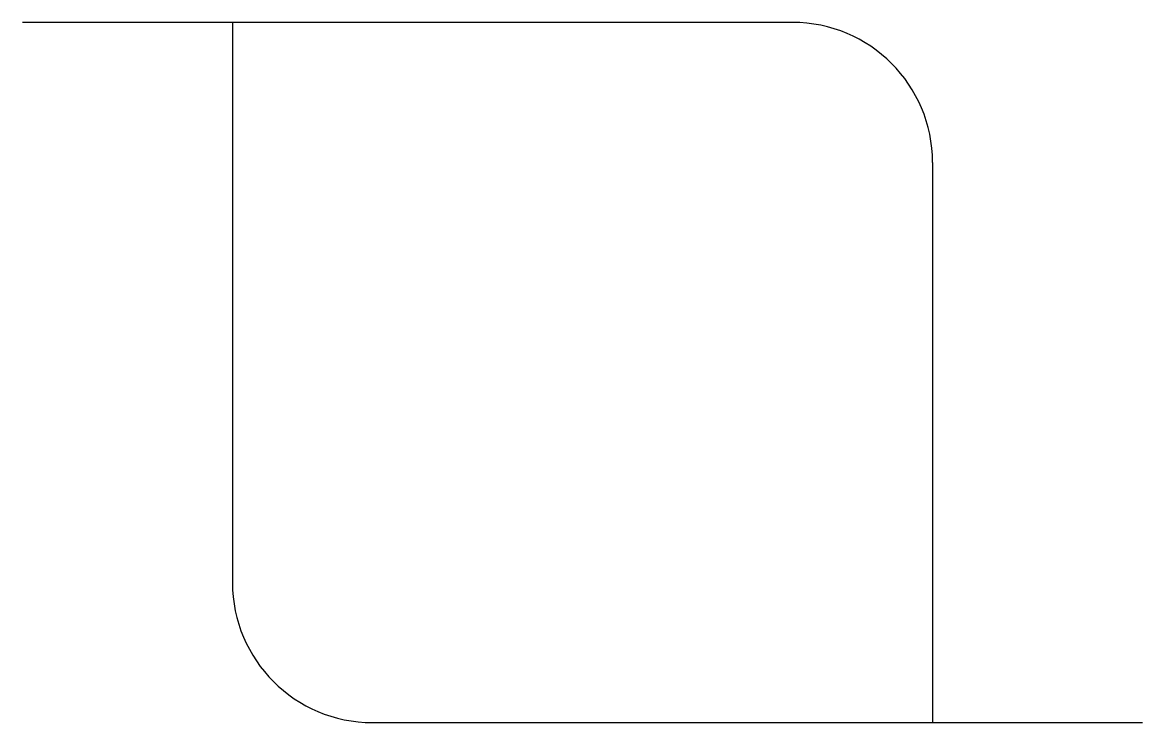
# Model space of a CAD drawing. Extents: x 8.625 to 9.025, y 9.175 to 9.425.
import ezdxf

# ---------------------------------------------------------------- set-up
doc = ezdxf.new("R2010")
doc.units = 0
doc.layers.add('1', color=7, linetype='CONTINUOUS')

msp = doc.modelspace()

# ---------------------------------------------------------------- linework, layer by layer
at = {"layer": '1', "color": 0}
for p, q in [((8.9, 9.425), (8.625, 9.425)), ((8.7, 9.425), (8.7, 9.225)), ((8.95, 9.375), (8.95, 9.175)), ((8.75, 9.175), (9.025, 9.175))]:
    msp.add_line(p, q, dxfattribs=at)
for centre, start, end in [((8.9, 9.375), 0, 90), ((8.75, 9.225), 180, 270)]:
    msp.add_arc(centre, 0.05, start, end, dxfattribs=at)

doc.saveas('drawing.dxf')
